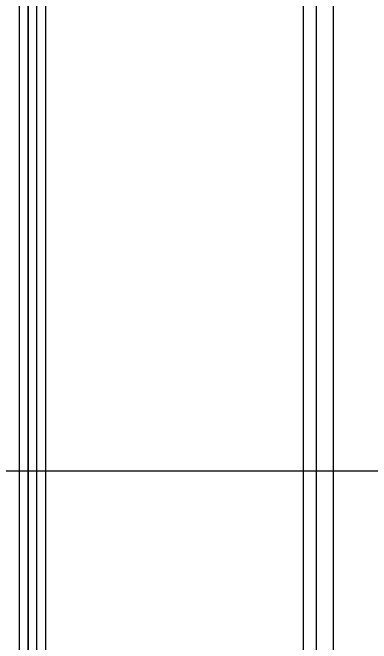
# Model space of a CAD drawing. Header units: millimetres. Extents: x 0 to 69574, y -5 to 41746.
# Drawn here: x 32786.6 to 32846.2, y 12490.7 to 12595.6 of the extents above; entities that cross this region are included whole.
import ezdxf

# ---------------------------------------------------------------- set-up
doc = ezdxf.new("R2010")
doc.units = ezdxf.units.MM
doc.layers.add('! NO PLOT !', color=7, linetype='Continuous', true_color=0xff75dd, plot=False)
doc.layers.add('000-PI-Oprema', color=30, linetype='Continuous', lineweight=5)
doc.layers.add('000-PI-ORMAR', color=2, linetype='Continuous')
doc.layers.add('002-PI-Kabelska kanalica', color=150, linetype='Continuous')

# ---------------------------------------------------------------- blocks, each defined once
blk = doc.blocks.new('poveznica montaznih ploca 2100mm')
at = {"layer": '! NO PLOT !'}
for p, q in [((59570.54, 55742.17), (59570.54, 53847.74)), ((59565.54, 55740.77), (59565.54, 53837.74))]:
    blk.add_line(p, q, dxfattribs=at)
blk = doc.blocks.new('*U1218')
at = {"layer": '002-PI-Kabelska kanalica'}
blk.add_line((-20, -100), (-20, 1388), dxfattribs=at)
blk = doc.blocks.new('800mm bez ploce')
at = {"layer": '000-PI-ORMAR'}
for p, q in [((47920.01, 47274.57), (47920.01, 45290.07)), ((47921.51, 47274.57), (47921.51, 45290.07)), ((47921.52, 45290.07), (47921.52, 47274.57))]:
    blk.add_line(p, q, dxfattribs=at)

msp = doc.modelspace()

# ---------------------------------------------------------------- linework, layer by layer
at = {"layer": '000-PI-ORMAR'}
for p, q in [((32790.552, 12761.404), (32790.552, 10776.904)), ((32792.052, 12761.404), (32792.052, 10776.904)), ((32792.064, 10776.904), (32792.064, 12761.404)), ((32837.052, 12709.404), (32837.052, 10819.404))]:
    msp.add_line(p, q, dxfattribs=at)

# ---------------------------------------------------------------- block references
at = {"layer": '! NO PLOT !'}
msp.add_blockref('poveznica montaznih ploca 2100mm', (-26730.675, -43031.862), dxfattribs=at)
at = {"rotation": 270}
msp.add_blockref('*U1218', (31748.138, 12499.404), dxfattribs=at)
at = {"layer": '000-PI-Oprema', "ltscale": 0.25}
msp.add_blockref('800mm bez ploce', (-15132.372, -34513.162), dxfattribs=at)

doc.saveas('drawing.dxf')
